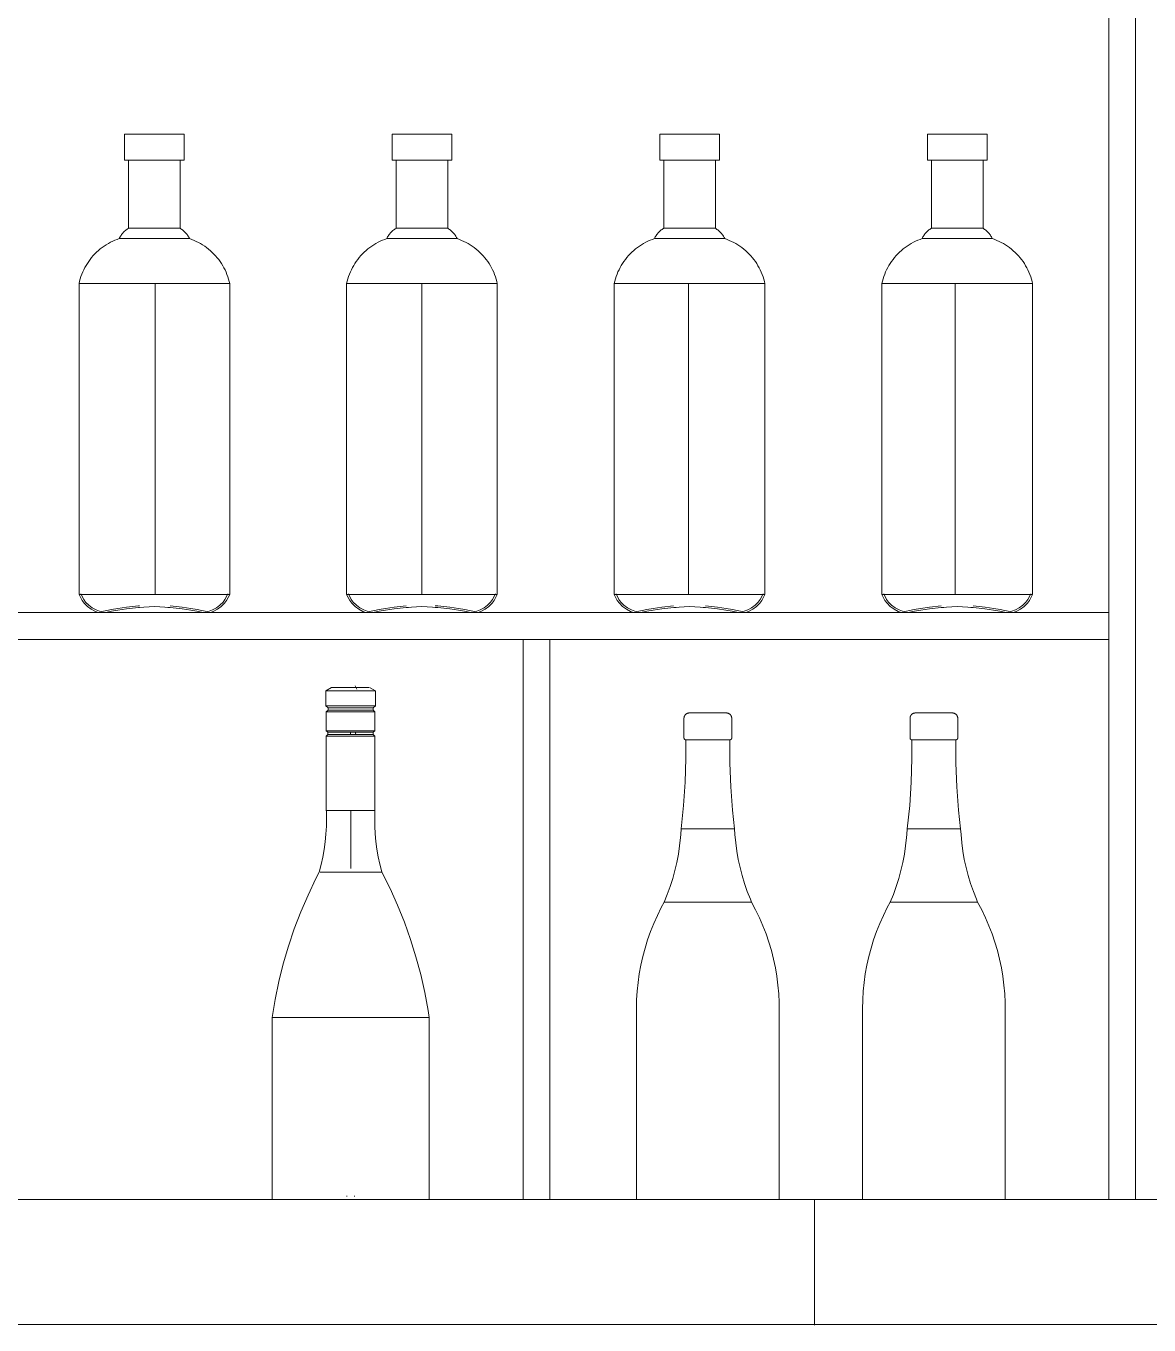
# Model space of a CAD drawing. Header units: inches. Extents: x 22 to 382261, y 22 to 371281.
# Drawn here: x 85169 to 85798, y 143860 to 144588 of the extents above; entities that cross this region are included whole.
import ezdxf

# ---------------------------------------------------------------- set-up
doc = ezdxf.new("R2010")
doc.units = ezdxf.units.IN
doc.header["$MEASUREMENT"] = 0
for name, color, linetype, lineweight in [('A-FLOR-HRAL', 11, 'Continuous', 9), ('A-GENM', 13, 'Continuous', 9), ('I-FURN', 30, 'Continuous', 9), ('Q-CASE', 31, 'Continuous', 9)]:
    doc.layers.add(name, color=color, linetype=linetype, lineweight=lineweight)

# ---------------------------------------------------------------- blocks, each defined once
blk = doc.blocks.new('Railing - Railing-537520-Section B-B')
at = {"layer": 'A-FLOR-HRAL'}
blk.add_line((3136.81, 5280), (-7103.19, 5280), dxfattribs=at)
blk = doc.blocks.new('Top Rail Type - Top Rail_Internal_-537676-Section B-B')
at = {"layer": 'A-FLOR-HRAL'}
blk.add_line((3136.81, 5280), (-7103.19, 5280), dxfattribs=at)
blk = doc.blocks.new('Casework 30 - Casework 30-869156-Section B-B')
at = {"layer": 'Q-CASE'}
blk.add_line((-3138.09, 5350), (-3918.21, 5350), dxfattribs=at)
blk = doc.blocks.new('Bar_Stool_-_Stivi_6177_0001 - Bar_Stool_-_Stivi_6177_0001-V85-Section B-B')
at = {"layer": 'I-FURN'}
for p in [(-3138.19, 5279.73), (-2738.19, 5350)]:
    blk.add_line(p, (-3138.19, 5350), dxfattribs=at)
blk = doc.blocks.new('M8 - M8-876421-Section B-B')
at = {"layer": 'I-FURN'}
for p, q in [((-2973.19, 6735), (-2973.19, 5350)), ((-2958.19, 5350), (-2958.19, 6735)), ((-2973.19, 5679), (-3943.19, 5679)), ((-2973.19, 5664), (-2973.19, 5679)), ((-3943.19, 5664), (-2973.19, 5664)), ((-3301.53, 5664), (-3301.53, 5350)), ((-3286.53, 5664), (-3301.53, 5664)), ((-3286.53, 5350), (-3286.53, 5664))]:
    blk.add_line(p, q, dxfattribs=at)
blk = doc.blocks.new('FP_102-Section B-B')
at = {"layer": 'I-FURN', "flags": 128}
blk.add_lwpolyline([(-3380.63, 5533.55), (-3376.06, 5524.36), (-3371.85, 5515), (-3368.03, 5505.48), (-3364.59, 5495.81), (-3361.54, 5486.01), (-3358.89, 5476.1), (-3356.63, 5466.08), (-3354.78, 5455.99), (-3354.16, 5452.01)], dxfattribs=at)
blk = doc.blocks.new('FP_103-Section B-B')
at = {"layer": 'I-FURN', "flags": 128}
blk.add_lwpolyline([(-3442.23, 5452.01), (-3440.53, 5462.14), (-3438.43, 5472.18), (-3435.93, 5482.13), (-3433.03, 5491.98), (-3429.75, 5501.7), (-3426.07, 5511.28), (-3422.02, 5520.71), (-3417.59, 5529.97), (-3415.76, 5533.55)], dxfattribs=at)
blk = doc.blocks.new('FP_104-Section B-B')
at = {"layer": 'I-FURN', "flags": 128}
blk.add_lwpolyline([(-3384.58, 5568.05), (-3384.7, 5563.71), (-3384.64, 5559.37), (-3384.41, 5555.04), (-3384, 5550.72), (-3383.43, 5546.42), (-3382.68, 5542.15), (-3381.76, 5537.91), (-3380.67, 5533.71), (-3380.63, 5533.55)], dxfattribs=at)
blk = doc.blocks.new('FP_105-Section B-B')
at = {"layer": 'I-FURN'}
for p, q in [((-3398.13, 5567.7), (-3398.14, 5556.88)), ((-3398.14, 5556.88), (-3398.13, 5546.14)), ((-3398.13, 5546.14), (-3398.13, 5535.59))]:
    blk.add_line(p, q, dxfattribs=at)
at = {"layer": 'I-FURN', "flags": 128}
blk.add_lwpolyline([(-3415.76, 5533.55), (-3414.66, 5537.75), (-3413.74, 5541.99), (-3412.98, 5546.26), (-3412.4, 5550.56), (-3411.99, 5554.87), (-3411.75, 5559.21), (-3411.69, 5563.54), (-3411.79, 5567.88), (-3411.8, 5568.05)], dxfattribs=at)
blk = doc.blocks.new('FP_106-Section B-B')
at = {"layer": 'I-FURN'}
for p, q in [((-3395.24, 5610.73), (-3395.43, 5611.51)), ((-3384.58, 5609.81), (-3385.52, 5610.6))]:
    blk.add_line(p, q, dxfattribs=at)
blk = doc.blocks.new('FP_107-Section B-B')
at = {"layer": 'I-FURN'}
for p, q in [((-3410.87, 5610.6), (-3411.8, 5609.81)), ((-3395.23, 5610.71), (-3395.42, 5611.49))]:
    blk.add_line(p, q, dxfattribs=at)
blk = doc.blocks.new('FP_108-Section B-B')
at = {"layer": 'I-FURN'}
blk.add_line((-3385.52, 5610.6), (-3385.52, 5612.04), dxfattribs=at)
blk = doc.blocks.new('FP_109-Section B-B')
at = {"layer": 'I-FURN'}
for p, q in [((-3410.87, 5612.04), (-3410.87, 5610.6)), ((-3398.19, 5610.6), (-3398.19, 5612.04))]:
    blk.add_line(p, q, dxfattribs=at)
blk = doc.blocks.new('FP_110-Section B-B')
at = {"layer": 'I-FURN'}
blk.add_line((-3385.52, 5612.04), (-3384.53, 5612.79), dxfattribs=at)
blk = doc.blocks.new('FP_111-Section B-B')
at = {"layer": 'I-FURN'}
blk.add_line((-3411.86, 5612.79), (-3410.87, 5612.04), dxfattribs=at)
blk = doc.blocks.new('FP_112-Section B-B')
at = {"layer": 'I-FURN'}
blk.add_line((-3412.08, 5626.69), (-3410.77, 5625.67), dxfattribs=at)
blk = doc.blocks.new('FP_113-Section B-B')
at = {"layer": 'I-FURN'}
for p, q in [((-3394.77, 5636.1), (-3395.54, 5637.99)), ((-3384.3, 5635.09), (-3387.57, 5636.98))]:
    blk.add_line(p, q, dxfattribs=at)
blk = doc.blocks.new('FP_114-Section B-B')
at = {"layer": 'I-FURN'}
for p, q in [((-3408.81, 5636.98), (-3412.08, 5635.09)), ((-3394.76, 5636.09), (-3395.54, 5637.98))]:
    blk.add_line(p, q, dxfattribs=at)
blk = doc.blocks.new('FP_115-Section B-B')
at = {"layer": 'I-FURN', "flags": 128}
blk.add_lwpolyline([(-3396.1, 5351.91), (-3395.93, 5351.91), (-3395.88, 5351.91), (-3395.9, 5351.91), (-3395.99, 5351.91), (-3396.25, 5351.91)], dxfattribs=at)
blk = doc.blocks.new('FP_116-Section B-B')
at = {"layer": 'I-FURN', "flags": 128}
blk.add_lwpolyline([(-3400.29, 5351.91), (-3400.45, 5351.91), (-3400.5, 5351.91), (-3400.48, 5351.91), (-3400.4, 5351.91), (-3400.14, 5351.91)], dxfattribs=at)
blk = doc.blocks.new('BOTELLA_02 - BOTELLA_02-V101-Section B-B')
at = {"layer": 'I-FURN'}
for p, q in [((-3412.08, 5635.09), (-3412.08, 5626.69)), ((-3412.08, 5635.09), (-3395.07, 5635.09)), ((-3408.81, 5636.98), (-3395.8, 5636.98)), ((-3395.8, 5636.98), (-3388.04, 5636.98)), ((-3395.07, 5635.09), (-3384.3, 5635.09)), ((-3384.3, 5626.69), (-3384.3, 5635.09)), ((-3412.08, 5626.69), (-3395.07, 5626.69)), ((-3410.77, 5624.24), (-3411.86, 5623.32)), ((-3411.86, 5623.32), (-3411.86, 5612.79)), ((-3411.86, 5623.32), (-3395.12, 5623.32)), ((-3410.77, 5625.67), (-3410.77, 5624.24)), ((-3410.77, 5625.67), (-3395.36, 5625.67)), ((-3410.77, 5624.24), (-3395.36, 5624.24)), ((-3395.36, 5625.67), (-3385.61, 5625.67)), ((-3395.36, 5624.24), (-3385.61, 5624.24)), ((-3395.12, 5623.32), (-3384.53, 5623.32)), ((-3395.07, 5626.69), (-3384.3, 5626.69)), ((-3385.61, 5625.67), (-3384.3, 5626.69)), ((-3385.61, 5624.24), (-3385.61, 5625.67)), ((-3384.53, 5623.32), (-3385.61, 5624.24)), ((-3384.53, 5612.79), (-3384.53, 5623.32)), ((-3411.86, 5612.79), (-3395.12, 5612.79)), ((-3411.8, 5609.81), (-3411.8, 5568.05)), ((-3411.8, 5609.81), (-3395.13, 5609.81)), ((-3410.87, 5612.04), (-3395.34, 5612.04)), ((-3410.87, 5610.6), (-3395.34, 5610.6)), ((-3395.34, 5612.04), (-3385.52, 5612.04)), ((-3395.34, 5610.6), (-3385.52, 5610.6)), ((-3395.13, 5609.81), (-3384.58, 5609.81)), ((-3395.12, 5612.79), (-3384.53, 5612.79)), ((-3384.58, 5568.05), (-3384.58, 5609.81)), ((-3411.8, 5568.05), (-3395.13, 5568.05)), ((-3395.13, 5568.05), (-3384.58, 5568.05)), ((-3415.31, 5533.55), (-3394.24, 5533.55)), ((-3394.24, 5533.55), (-3380.63, 5533.55)), ((-3442.23, 5452.01), (-3442.23, 5350)), ((-3442.23, 5452.01), (-3388.29, 5452.01)), ((-3388.29, 5452.01), (-3354.16, 5452.01)), ((-3354.16, 5350), (-3354.16, 5452.01))]:
    blk.add_line(p, q, dxfattribs=at)
for name in ['FP_114-Section B-B', 'FP_113-Section B-B', 'FP_112-Section B-B', 'FP_111-Section B-B', 'FP_107-Section B-B', 'FP_109-Section B-B', 'FP_106-Section B-B', 'FP_110-Section B-B', 'FP_108-Section B-B', 'FP_105-Section B-B', 'FP_104-Section B-B', 'FP_103-Section B-B', 'FP_102-Section B-B', 'FP_116-Section B-B', 'FP_115-Section B-B']:
    blk.add_blockref(name, (0, 0), dxfattribs=at)
blk = doc.blocks.new('FP_172-Section B-B')
at = {"layer": 'I-FURN'}
for p, q in [((-3550.41, 5863.43), (-3550.41, 5689.13)), ((-3507.81, 5689.13), (-3507.81, 5863.43)), ((-3465.97, 5689.13), (-3465.97, 5863.43))]:
    blk.add_line(p, q, dxfattribs=at)
blk = doc.blocks.new('BOTELLA_02_ABSOLUTE BODKA - BOTELLA_02_ABSOLUTE BODKA-872275-Section B-B')
at = {"layer": 'I-FURN'}
for p, q in [((-3524.91, 5947.19), (-3524.91, 5932.57)), ((-3491.47, 5947.19), (-3524.91, 5947.19)), ((-3491.47, 5932.57), (-3491.47, 5947.19)), ((-3491.47, 5932.57), (-3524.91, 5932.57)), ((-3522.66, 5932.57), (-3522.66, 5894.34)), ((-3493.72, 5894.34), (-3493.72, 5932.57)), ((-3493.72, 5894.34), (-3522.66, 5894.34)), ((-3488.49, 5888.57), (-3527.89, 5888.57)), ((-3465.97, 5863.43), (-3550.41, 5863.43)), ((-3550.41, 5689.13), (-3465.97, 5689.13))]:
    blk.add_line(p, q, dxfattribs=at)
at = {"layer": 'I-FURN', "flags": 128}
for points in [[(-3527.89, 5888.57), (-3527.67, 5889.04), (-3527.42, 5889.5), (-3527.15, 5889.95), (-3526.87, 5890.38), (-3526.57, 5890.81), (-3526.25, 5891.23), (-3525.92, 5891.63), (-3525.57, 5892.01), (-3525.21, 5892.39), (-3524.83, 5892.75), (-3524.43, 5893.09), (-3524.03, 5893.42), (-3523.61, 5893.73), (-3523.18, 5894.02), (-3522.73, 5894.3), (-3522.66, 5894.34)], [(-3493.72, 5894.34), (-3493.28, 5894.06), (-3492.84, 5893.77), (-3492.42, 5893.46), (-3492.01, 5893.14), (-3491.62, 5892.8), (-3491.24, 5892.44), (-3490.87, 5892.07), (-3490.52, 5891.69), (-3490.18, 5891.29), (-3489.86, 5890.88), (-3489.56, 5890.45), (-3489.27, 5890.02), (-3489, 5889.57), (-3488.75, 5889.11), (-3488.52, 5888.64), (-3488.49, 5888.57)], [(-3550.41, 5863.43), (-3550.1, 5864.76), (-3549.73, 5866.07), (-3549.31, 5867.37), (-3548.84, 5868.65), (-3548.32, 5869.91), (-3547.74, 5871.15), (-3547.12, 5872.36), (-3546.45, 5873.55), (-3545.74, 5874.71), (-3544.98, 5875.84), (-3544.17, 5876.94), (-3543.32, 5878.01), (-3542.43, 5879.04), (-3541.5, 5880.03), (-3540.52, 5880.99), (-3539.51, 5881.91), (-3538.47, 5882.79), (-3537.39, 5883.62), (-3536.28, 5884.41), (-3535.14, 5885.16), (-3533.97, 5885.85), (-3532.77, 5886.51), (-3531.54, 5887.11), (-3530.3, 5887.66), (-3529.03, 5888.17), (-3527.89, 5888.57)], [(-3488.49, 5888.57), (-3487.2, 5888.11), (-3485.94, 5887.6), (-3484.7, 5887.04), (-3483.47, 5886.43), (-3482.28, 5885.78), (-3481.11, 5885.07), (-3479.97, 5884.32), (-3478.87, 5883.53), (-3477.79, 5882.69), (-3476.75, 5881.8), (-3475.74, 5880.88), (-3474.78, 5879.92), (-3473.85, 5878.92), (-3472.96, 5877.88), (-3472.12, 5876.81), (-3471.32, 5875.71), (-3470.56, 5874.58), (-3469.85, 5873.41), (-3469.19, 5872.22), (-3468.57, 5871), (-3468, 5869.76), (-3467.49, 5868.5), (-3467.02, 5867.22), (-3466.61, 5865.92), (-3466.25, 5864.6), (-3465.97, 5863.43)], [(-3539.64, 5679), (-3541.26, 5679.61), (-3543.58, 5680.85), (-3545.71, 5682.45), (-3547.51, 5684.24), (-3548.71, 5685.82), (-3550.41, 5689.13)], [(-3550.41, 5689.13), (-3548.71, 5685.82), (-3547.51, 5684.24), (-3545.71, 5682.45), (-3543.58, 5680.85), (-3541.26, 5679.61), (-3539.64, 5679)], [(-3549.41, 5689.51), (-3547.8, 5686.36), (-3546.69, 5684.89), (-3544.97, 5683.19), (-3542.96, 5681.69), (-3540.77, 5680.51), (-3538.87, 5679.8), (-3537.78, 5679.6), (-3536.69, 5679.73), (-3534.85, 5680.11), (-3532.24, 5680.67), (-3528.69, 5681.33), (-3523.81, 5682.03), (-3517.13, 5682.73), (-3516.57, 5682.77)], [(-3516.57, 5682.77), (-3517.13, 5682.73), (-3523.81, 5682.03), (-3528.69, 5681.33), (-3532.24, 5680.67), (-3534.85, 5680.11), (-3536.69, 5679.73), (-3537.78, 5679.6), (-3538.87, 5679.8), (-3540.77, 5680.51), (-3542.96, 5681.69), (-3544.97, 5683.19), (-3546.69, 5684.89), (-3547.8, 5686.36), (-3549.41, 5689.51)], [(-3499.25, 5682.73), (-3492.57, 5682.03), (-3487.69, 5681.33), (-3484.15, 5680.67), (-3481.54, 5680.11), (-3479.7, 5679.73), (-3478.6, 5679.6), (-3477.51, 5679.8), (-3475.61, 5680.51), (-3473.42, 5681.69), (-3471.41, 5683.19), (-3469.7, 5684.89), (-3468.59, 5686.36), (-3466.97, 5689.51)], [(-3466.97, 5689.51), (-3468.59, 5686.36), (-3469.7, 5684.89), (-3471.41, 5683.19), (-3473.42, 5681.69), (-3475.61, 5680.51), (-3477.51, 5679.8), (-3478.6, 5679.6), (-3479.7, 5679.73), (-3481.54, 5680.11), (-3484.15, 5680.67), (-3487.69, 5681.33), (-3492.57, 5682.03), (-3499.25, 5682.73)], [(-3465.97, 5689.13), (-3467.67, 5685.82), (-3468.87, 5684.24), (-3470.68, 5682.45), (-3472.81, 5680.85), (-3475.13, 5679.61), (-3476.74, 5679)], [(-3476.74, 5679), (-3475.13, 5679.61), (-3472.81, 5680.85), (-3470.68, 5682.45), (-3468.87, 5684.24), (-3467.67, 5685.82), (-3465.97, 5689.13)], [(-3534.71, 5679.14), (-3532.11, 5679.7), (-3528.6, 5680.35), (-3523.75, 5681.05), (-3517.11, 5681.75), (-3508.19, 5682.39)], [(-3516.57, 5681.79), (-3517.11, 5681.75), (-3523.75, 5681.05), (-3528.6, 5680.35), (-3532.11, 5679.7), (-3534.71, 5679.14)], [(-3508.19, 5682.39), (-3499.28, 5681.75), (-3492.63, 5681.05), (-3487.79, 5680.35), (-3484.28, 5679.7), (-3481.68, 5679.14)], [(-3481.68, 5679.14), (-3484.28, 5679.7), (-3487.79, 5680.35), (-3492.63, 5681.05), (-3499.28, 5681.75), (-3500.62, 5681.84)]]:
    blk.add_lwpolyline(points, dxfattribs=at)
at = {"layer": 'I-FURN'}
blk.add_blockref('FP_172-Section B-B', (0, 0), dxfattribs=at)
blk = doc.blocks.new('FP_174-Section B-B')
at = {"layer": 'I-FURN'}
for p, q in [((-3100.41, 5863.43), (-3100.41, 5689.13)), ((-3059.3, 5689.13), (-3059.3, 5863.43)), ((-3015.97, 5689.13), (-3015.97, 5863.43))]:
    blk.add_line(p, q, dxfattribs=at)
blk = doc.blocks.new('BOTELLA_02_ABSOLUTE BODKA - BOTELLA_02_ABSOLUTE BODKA-V173-Section B-B')
at = {"layer": 'I-FURN'}
for p, q in [((-3074.91, 5947.19), (-3074.91, 5932.57)), ((-3041.47, 5947.19), (-3074.91, 5947.19)), ((-3041.47, 5932.57), (-3041.47, 5947.19)), ((-3041.47, 5932.57), (-3074.91, 5932.57)), ((-3072.66, 5932.57), (-3072.66, 5894.34)), ((-3043.72, 5894.34), (-3043.72, 5932.57)), ((-3043.72, 5894.34), (-3072.66, 5894.34)), ((-3038.49, 5888.57), (-3077.89, 5888.57)), ((-3015.97, 5863.43), (-3100.41, 5863.43)), ((-3100.41, 5689.13), (-3015.97, 5689.13))]:
    blk.add_line(p, q, dxfattribs=at)
at = {"layer": 'I-FURN', "flags": 128}
for points in [[(-3077.89, 5888.57), (-3077.67, 5889.04), (-3077.42, 5889.5), (-3077.15, 5889.95), (-3076.87, 5890.38), (-3076.57, 5890.81), (-3076.25, 5891.23), (-3075.92, 5891.63), (-3075.57, 5892.01), (-3075.21, 5892.39), (-3074.83, 5892.75), (-3074.43, 5893.09), (-3074.03, 5893.42), (-3073.61, 5893.73), (-3073.18, 5894.02), (-3072.73, 5894.3), (-3072.66, 5894.34)], [(-3043.72, 5894.34), (-3043.28, 5894.06), (-3042.84, 5893.77), (-3042.42, 5893.46), (-3042.01, 5893.14), (-3041.62, 5892.8), (-3041.24, 5892.44), (-3040.87, 5892.07), (-3040.52, 5891.69), (-3040.18, 5891.29), (-3039.86, 5890.88), (-3039.56, 5890.45), (-3039.27, 5890.02), (-3039, 5889.57), (-3038.75, 5889.11), (-3038.52, 5888.64), (-3038.49, 5888.57)], [(-3100.41, 5863.43), (-3100.1, 5864.76), (-3099.73, 5866.07), (-3099.31, 5867.37), (-3098.84, 5868.65), (-3098.32, 5869.91), (-3097.74, 5871.15), (-3097.12, 5872.36), (-3096.45, 5873.55), (-3095.74, 5874.71), (-3094.98, 5875.84), (-3094.17, 5876.94), (-3093.32, 5878.01), (-3092.43, 5879.04), (-3091.5, 5880.03), (-3090.52, 5880.99), (-3089.51, 5881.91), (-3088.47, 5882.79), (-3087.39, 5883.62), (-3086.28, 5884.41), (-3085.14, 5885.16), (-3083.97, 5885.85), (-3082.77, 5886.51), (-3081.54, 5887.11), (-3080.3, 5887.66), (-3079.03, 5888.17), (-3077.89, 5888.57)], [(-3038.49, 5888.57), (-3037.2, 5888.11), (-3035.94, 5887.6), (-3034.7, 5887.04), (-3033.47, 5886.43), (-3032.28, 5885.78), (-3031.11, 5885.07), (-3029.97, 5884.32), (-3028.87, 5883.53), (-3027.79, 5882.69), (-3026.75, 5881.8), (-3025.74, 5880.88), (-3024.78, 5879.92), (-3023.85, 5878.92), (-3022.96, 5877.88), (-3022.12, 5876.81), (-3021.32, 5875.71), (-3020.56, 5874.58), (-3019.85, 5873.41), (-3019.19, 5872.22), (-3018.57, 5871), (-3018, 5869.76), (-3017.49, 5868.5), (-3017.02, 5867.22), (-3016.61, 5865.92), (-3016.25, 5864.6), (-3015.97, 5863.43)], [(-3089.64, 5679), (-3091.26, 5679.61), (-3093.58, 5680.85), (-3095.71, 5682.45), (-3097.51, 5684.24), (-3098.71, 5685.82), (-3100.41, 5689.13)], [(-3100.41, 5689.13), (-3098.71, 5685.82), (-3097.51, 5684.24), (-3095.71, 5682.45), (-3093.58, 5680.85), (-3091.26, 5679.61), (-3089.64, 5679)], [(-3099.41, 5689.51), (-3097.8, 5686.36), (-3096.69, 5684.89), (-3094.97, 5683.19), (-3092.96, 5681.69), (-3090.77, 5680.51), (-3088.87, 5679.8), (-3087.78, 5679.6), (-3086.69, 5679.73), (-3084.85, 5680.11), (-3082.24, 5680.67), (-3078.69, 5681.33), (-3073.81, 5682.03), (-3067.13, 5682.73)], [(-3067.13, 5682.73), (-3073.81, 5682.03), (-3078.69, 5681.33), (-3082.24, 5680.67), (-3084.85, 5680.11), (-3086.69, 5679.73), (-3087.78, 5679.6), (-3088.87, 5679.8), (-3090.77, 5680.51), (-3092.96, 5681.69), (-3094.97, 5683.19), (-3096.69, 5684.89), (-3097.8, 5686.36), (-3099.41, 5689.51)], [(-3049.25, 5682.73), (-3042.57, 5682.03), (-3037.69, 5681.33), (-3034.15, 5680.67), (-3031.54, 5680.11), (-3029.7, 5679.73), (-3028.6, 5679.6), (-3027.51, 5679.8), (-3025.61, 5680.51), (-3023.42, 5681.69), (-3021.41, 5683.19), (-3019.7, 5684.89), (-3018.59, 5686.36), (-3016.97, 5689.51)], [(-3016.97, 5689.51), (-3018.59, 5686.36), (-3019.7, 5684.89), (-3021.41, 5683.19), (-3023.42, 5681.69), (-3025.61, 5680.51), (-3027.51, 5679.8), (-3028.6, 5679.6), (-3029.7, 5679.73), (-3031.54, 5680.11), (-3034.15, 5680.67), (-3037.69, 5681.33), (-3042.57, 5682.03), (-3049.25, 5682.73)], [(-3015.97, 5689.13), (-3017.67, 5685.82), (-3018.87, 5684.24), (-3020.68, 5682.45), (-3022.81, 5680.85), (-3025.13, 5679.61), (-3026.74, 5679)], [(-3026.74, 5679), (-3025.13, 5679.61), (-3022.81, 5680.85), (-3020.68, 5682.45), (-3018.87, 5684.24), (-3017.67, 5685.82), (-3015.97, 5689.13)], [(-3084.71, 5679.14), (-3082.11, 5679.7), (-3078.6, 5680.35), (-3073.75, 5681.05), (-3067.11, 5681.75), (-3058.19, 5682.39)], [(-3065.77, 5681.84), (-3067.11, 5681.75), (-3073.75, 5681.05), (-3078.6, 5680.35), (-3082.11, 5679.7), (-3084.71, 5679.14)], [(-3058.19, 5682.39), (-3049.28, 5681.75), (-3042.63, 5681.05), (-3037.79, 5680.35), (-3034.28, 5679.7), (-3031.68, 5679.14)], [(-3031.68, 5679.14), (-3034.28, 5679.7), (-3037.79, 5680.35), (-3042.63, 5681.05), (-3049.28, 5681.75), (-3050.62, 5681.84)]]:
    blk.add_lwpolyline(points, dxfattribs=at)
at = {"layer": 'I-FURN'}
blk.add_blockref('FP_174-Section B-B', (0, 0), dxfattribs=at)
blk = doc.blocks.new('FP_176-Section B-B')
at = {"layer": 'I-FURN'}
for p, q in [((-3400.41, 5863.43), (-3400.41, 5689.13)), ((-3358.31, 5689.13), (-3358.31, 5863.43)), ((-3315.97, 5689.13), (-3315.97, 5863.43))]:
    blk.add_line(p, q, dxfattribs=at)
blk = doc.blocks.new('BOTELLA_02_ABSOLUTE BODKA - BOTELLA_02_ABSOLUTE BODKA-V175-Section B-B')
at = {"layer": 'I-FURN'}
for p, q in [((-3374.91, 5947.19), (-3374.91, 5932.57)), ((-3341.47, 5947.19), (-3374.91, 5947.19)), ((-3341.47, 5932.57), (-3341.47, 5947.19)), ((-3341.47, 5932.57), (-3374.91, 5932.57)), ((-3372.66, 5932.57), (-3372.66, 5894.34)), ((-3343.72, 5894.34), (-3343.72, 5932.57)), ((-3343.72, 5894.34), (-3372.66, 5894.34)), ((-3338.49, 5888.57), (-3377.89, 5888.57)), ((-3315.97, 5863.43), (-3400.41, 5863.43)), ((-3400.41, 5689.13), (-3315.97, 5689.13))]:
    blk.add_line(p, q, dxfattribs=at)
at = {"layer": 'I-FURN', "flags": 128}
for points in [[(-3377.89, 5888.57), (-3377.67, 5889.04), (-3377.42, 5889.5), (-3377.15, 5889.95), (-3376.87, 5890.38), (-3376.57, 5890.81), (-3376.25, 5891.23), (-3375.92, 5891.63), (-3375.57, 5892.01), (-3375.21, 5892.39), (-3374.83, 5892.75), (-3374.43, 5893.09), (-3374.03, 5893.42), (-3373.61, 5893.73), (-3373.18, 5894.02), (-3372.73, 5894.3), (-3372.66, 5894.34)], [(-3343.72, 5894.34), (-3343.28, 5894.06), (-3342.84, 5893.77), (-3342.42, 5893.46), (-3342.01, 5893.14), (-3341.62, 5892.8), (-3341.24, 5892.44), (-3340.87, 5892.07), (-3340.52, 5891.69), (-3340.18, 5891.29), (-3339.86, 5890.88), (-3339.56, 5890.45), (-3339.27, 5890.02), (-3339, 5889.57), (-3338.75, 5889.11), (-3338.52, 5888.64), (-3338.49, 5888.57)], [(-3400.41, 5863.43), (-3400.1, 5864.76), (-3399.73, 5866.07), (-3399.31, 5867.37), (-3398.84, 5868.65), (-3398.32, 5869.91), (-3397.74, 5871.15), (-3397.12, 5872.36), (-3396.45, 5873.55), (-3395.74, 5874.71), (-3394.98, 5875.84), (-3394.17, 5876.94), (-3393.32, 5878.01), (-3392.43, 5879.04), (-3391.5, 5880.03), (-3390.52, 5880.99), (-3389.51, 5881.91), (-3388.47, 5882.79), (-3387.39, 5883.62), (-3386.28, 5884.41), (-3385.14, 5885.16), (-3383.97, 5885.85), (-3382.77, 5886.51), (-3381.54, 5887.11), (-3380.3, 5887.66), (-3379.03, 5888.17), (-3377.89, 5888.57)], [(-3338.49, 5888.57), (-3337.2, 5888.11), (-3335.94, 5887.6), (-3334.7, 5887.04), (-3333.47, 5886.43), (-3332.28, 5885.78), (-3331.11, 5885.07), (-3329.97, 5884.32), (-3328.87, 5883.53), (-3327.79, 5882.69), (-3326.75, 5881.8), (-3325.74, 5880.88), (-3324.78, 5879.92), (-3323.85, 5878.92), (-3322.96, 5877.88), (-3322.12, 5876.81), (-3321.32, 5875.71), (-3320.56, 5874.58), (-3319.85, 5873.41), (-3319.19, 5872.22), (-3318.57, 5871), (-3318, 5869.76), (-3317.49, 5868.5), (-3317.02, 5867.22), (-3316.61, 5865.92), (-3316.25, 5864.6), (-3315.97, 5863.43)], [(-3389.64, 5679), (-3391.26, 5679.61), (-3393.58, 5680.85), (-3395.71, 5682.45), (-3397.51, 5684.24), (-3398.71, 5685.82), (-3400.41, 5689.13)], [(-3400.41, 5689.13), (-3398.71, 5685.82), (-3397.51, 5684.24), (-3395.71, 5682.45), (-3393.58, 5680.85), (-3391.26, 5679.61), (-3389.64, 5679)], [(-3399.41, 5689.51), (-3397.8, 5686.36), (-3396.69, 5684.89), (-3394.97, 5683.19), (-3392.96, 5681.69), (-3390.77, 5680.51), (-3388.87, 5679.8), (-3387.78, 5679.6), (-3386.69, 5679.73), (-3384.85, 5680.11), (-3382.24, 5680.67), (-3378.69, 5681.33), (-3373.81, 5682.03), (-3367.13, 5682.73)], [(-3367.13, 5682.73), (-3373.81, 5682.03), (-3378.69, 5681.33), (-3382.24, 5680.67), (-3384.85, 5680.11), (-3386.69, 5679.73), (-3387.78, 5679.6), (-3388.87, 5679.8), (-3390.77, 5680.51), (-3392.96, 5681.69), (-3394.97, 5683.19), (-3396.69, 5684.89), (-3397.8, 5686.36), (-3399.41, 5689.51)], [(-3350.83, 5682.85), (-3349.25, 5682.73), (-3342.57, 5682.03), (-3337.69, 5681.33), (-3334.15, 5680.67), (-3331.54, 5680.11), (-3329.7, 5679.73), (-3328.6, 5679.6), (-3327.51, 5679.8), (-3325.61, 5680.51), (-3323.42, 5681.69), (-3321.41, 5683.19), (-3319.7, 5684.89), (-3318.59, 5686.36), (-3316.97, 5689.51)], [(-3316.97, 5689.51), (-3318.59, 5686.36), (-3319.7, 5684.89), (-3321.41, 5683.19), (-3323.42, 5681.69), (-3325.61, 5680.51), (-3327.51, 5679.8), (-3328.6, 5679.6), (-3329.7, 5679.73), (-3331.54, 5680.11), (-3334.15, 5680.67), (-3337.69, 5681.33), (-3342.57, 5682.03), (-3349.25, 5682.73), (-3350.83, 5682.85)], [(-3315.97, 5689.13), (-3317.67, 5685.82), (-3318.87, 5684.24), (-3320.68, 5682.45), (-3322.81, 5680.85), (-3325.13, 5679.61), (-3326.74, 5679)], [(-3326.74, 5679), (-3325.13, 5679.61), (-3322.81, 5680.85), (-3320.68, 5682.45), (-3318.87, 5684.24), (-3317.67, 5685.82), (-3315.97, 5689.13)], [(-3384.71, 5679.14), (-3382.11, 5679.7), (-3378.6, 5680.35), (-3373.75, 5681.05), (-3367.11, 5681.75), (-3358.19, 5682.39)], [(-3365.77, 5681.84), (-3367.11, 5681.75), (-3373.75, 5681.05), (-3378.6, 5680.35), (-3382.11, 5679.7), (-3384.71, 5679.14)], [(-3358.19, 5682.39), (-3349.28, 5681.75), (-3342.63, 5681.05), (-3337.79, 5680.35), (-3334.28, 5679.7), (-3331.68, 5679.14)], [(-3331.68, 5679.14), (-3334.28, 5679.7), (-3337.79, 5680.35), (-3342.63, 5681.05), (-3349.28, 5681.75), (-3350.83, 5681.86)]]:
    blk.add_lwpolyline(points, dxfattribs=at)
at = {"layer": 'I-FURN'}
blk.add_blockref('FP_176-Section B-B', (0, 0), dxfattribs=at)
blk = doc.blocks.new('FP_178-Section B-B')
at = {"layer": 'I-FURN'}
for p, q in [((-3250.41, 5863.43), (-3250.41, 5689.13)), ((-3208.8, 5689.13), (-3208.8, 5863.43)), ((-3165.97, 5689.13), (-3165.97, 5863.43))]:
    blk.add_line(p, q, dxfattribs=at)
blk = doc.blocks.new('BOTELLA_02_ABSOLUTE BODKA - BOTELLA_02_ABSOLUTE BODKA-V177-Section B-B')
at = {"layer": 'I-FURN'}
for p, q in [((-3224.91, 5947.19), (-3224.91, 5932.57)), ((-3191.47, 5947.19), (-3224.91, 5947.19)), ((-3191.47, 5932.57), (-3191.47, 5947.19)), ((-3191.47, 5932.57), (-3224.91, 5932.57)), ((-3222.66, 5932.57), (-3222.66, 5894.34)), ((-3193.72, 5894.34), (-3193.72, 5932.57)), ((-3193.72, 5894.34), (-3222.66, 5894.34)), ((-3188.49, 5888.57), (-3227.89, 5888.57)), ((-3165.97, 5863.43), (-3250.41, 5863.43)), ((-3250.41, 5689.13), (-3165.97, 5689.13))]:
    blk.add_line(p, q, dxfattribs=at)
at = {"layer": 'I-FURN', "flags": 128}
for points in [[(-3227.89, 5888.57), (-3227.67, 5889.04), (-3227.42, 5889.5), (-3227.15, 5889.95), (-3226.87, 5890.38), (-3226.57, 5890.81), (-3226.25, 5891.23), (-3225.92, 5891.63), (-3225.57, 5892.01), (-3225.21, 5892.39), (-3224.83, 5892.75), (-3224.43, 5893.09), (-3224.03, 5893.42), (-3223.61, 5893.73), (-3223.18, 5894.02), (-3222.73, 5894.3), (-3222.66, 5894.34)], [(-3193.72, 5894.34), (-3193.28, 5894.06), (-3192.84, 5893.77), (-3192.42, 5893.46), (-3192.01, 5893.14), (-3191.62, 5892.8), (-3191.24, 5892.44), (-3190.87, 5892.07), (-3190.52, 5891.69), (-3190.18, 5891.29), (-3189.86, 5890.88), (-3189.56, 5890.45), (-3189.27, 5890.02), (-3189, 5889.57), (-3188.75, 5889.11), (-3188.52, 5888.64), (-3188.49, 5888.57)], [(-3250.41, 5863.43), (-3250.1, 5864.76), (-3249.73, 5866.07), (-3249.31, 5867.37), (-3248.84, 5868.65), (-3248.32, 5869.91), (-3247.74, 5871.15), (-3247.12, 5872.36), (-3246.45, 5873.55), (-3245.74, 5874.71), (-3244.98, 5875.84), (-3244.17, 5876.94), (-3243.32, 5878.01), (-3242.43, 5879.04), (-3241.5, 5880.03), (-3240.52, 5880.99), (-3239.51, 5881.91), (-3238.47, 5882.79), (-3237.39, 5883.62), (-3236.28, 5884.41), (-3235.14, 5885.16), (-3233.97, 5885.85), (-3232.77, 5886.51), (-3231.54, 5887.11), (-3230.3, 5887.66), (-3229.03, 5888.17), (-3227.89, 5888.57)], [(-3188.49, 5888.57), (-3187.2, 5888.11), (-3185.94, 5887.6), (-3184.7, 5887.04), (-3183.47, 5886.43), (-3182.28, 5885.78), (-3181.11, 5885.07), (-3179.97, 5884.32), (-3178.87, 5883.53), (-3177.79, 5882.69), (-3176.75, 5881.8), (-3175.74, 5880.88), (-3174.78, 5879.92), (-3173.85, 5878.92), (-3172.96, 5877.88), (-3172.12, 5876.81), (-3171.32, 5875.71), (-3170.56, 5874.58), (-3169.85, 5873.41), (-3169.19, 5872.22), (-3168.57, 5871), (-3168, 5869.76), (-3167.49, 5868.5), (-3167.02, 5867.22), (-3166.61, 5865.92), (-3166.25, 5864.6), (-3165.97, 5863.43)], [(-3239.64, 5679), (-3241.26, 5679.61), (-3243.58, 5680.85), (-3245.71, 5682.45), (-3247.51, 5684.24), (-3248.71, 5685.82), (-3250.41, 5689.13)], [(-3250.41, 5689.13), (-3248.71, 5685.82), (-3247.51, 5684.24), (-3245.71, 5682.45), (-3243.58, 5680.85), (-3241.26, 5679.61), (-3239.64, 5679)], [(-3249.41, 5689.51), (-3247.8, 5686.36), (-3246.69, 5684.89), (-3244.97, 5683.19), (-3242.96, 5681.69), (-3240.77, 5680.51), (-3238.87, 5679.8), (-3237.78, 5679.6), (-3236.69, 5679.73), (-3234.85, 5680.11), (-3232.24, 5680.67), (-3228.69, 5681.33), (-3223.81, 5682.03), (-3217.13, 5682.73)], [(-3217.13, 5682.73), (-3223.81, 5682.03), (-3228.69, 5681.33), (-3232.24, 5680.67), (-3234.85, 5680.11), (-3236.69, 5679.73), (-3237.78, 5679.6), (-3238.87, 5679.8), (-3240.77, 5680.51), (-3242.96, 5681.69), (-3244.97, 5683.19), (-3246.69, 5684.89), (-3247.8, 5686.36), (-3249.41, 5689.51)], [(-3199.25, 5682.73), (-3192.57, 5682.03), (-3187.69, 5681.33), (-3184.15, 5680.67), (-3181.54, 5680.11), (-3179.7, 5679.73), (-3178.6, 5679.6), (-3177.51, 5679.8), (-3175.61, 5680.51), (-3173.42, 5681.69), (-3171.41, 5683.19), (-3169.7, 5684.89), (-3168.59, 5686.36), (-3166.97, 5689.51)], [(-3166.97, 5689.51), (-3168.59, 5686.36), (-3169.7, 5684.89), (-3171.41, 5683.19), (-3173.42, 5681.69), (-3175.61, 5680.51), (-3177.51, 5679.8), (-3178.6, 5679.6), (-3179.7, 5679.73), (-3181.54, 5680.11), (-3184.15, 5680.67), (-3187.69, 5681.33), (-3192.57, 5682.03), (-3199.25, 5682.73)], [(-3165.97, 5689.13), (-3167.67, 5685.82), (-3168.87, 5684.24), (-3170.68, 5682.45), (-3172.81, 5680.85), (-3175.13, 5679.61), (-3176.74, 5679)], [(-3176.74, 5679), (-3175.13, 5679.61), (-3172.81, 5680.85), (-3170.68, 5682.45), (-3168.87, 5684.24), (-3167.67, 5685.82), (-3165.97, 5689.13)], [(-3234.71, 5679.14), (-3232.11, 5679.7), (-3228.6, 5680.35), (-3223.75, 5681.05), (-3217.11, 5681.75), (-3208.19, 5682.39)], [(-3215.77, 5681.84), (-3217.11, 5681.75), (-3223.75, 5681.05), (-3228.6, 5680.35), (-3232.11, 5679.7), (-3234.71, 5679.14)], [(-3208.19, 5682.39), (-3199.28, 5681.75), (-3192.63, 5681.05), (-3187.79, 5680.35), (-3184.28, 5679.7), (-3181.68, 5679.14)], [(-3181.68, 5679.14), (-3184.28, 5679.7), (-3187.79, 5680.35), (-3192.63, 5681.05), (-3199.28, 5681.75), (-3200.62, 5681.84)]]:
    blk.add_lwpolyline(points, dxfattribs=at)
at = {"layer": 'I-FURN'}
blk.add_blockref('FP_178-Section B-B', (0, 0), dxfattribs=at)
blk = doc.blocks.new('BOTELLA_04_CASILLERO DEL DIABLO - BOTELLA_04_CASILLERO DEL DIABLO-V185-Section B-B')
at = {"layer": 'A-GENM'}
for p, q in [((-3211.34, 5619.73), (-3211.34, 5608.73)), ((-3184.57, 5608.73), (-3184.57, 5619.73)), ((-3210.34, 5607.73), (-3185.57, 5607.73)), ((-3213.15, 5554.59), (-3212.96, 5557.8)), ((-3182.96, 5557.8), (-3212.96, 5557.8)), ((-3212.96, 5557.8), (-3182.96, 5557.8)), ((-3182.96, 5557.8), (-3182.76, 5554.59)), ((-3222.44, 5516.73), (-3173.47, 5516.73)), ((-3237.96, 5457), (-3237.96, 5350)), ((-3157.96, 5350), (-3157.96, 5457))]:
    blk.add_line(p, q, dxfattribs=at)
at = {"layer": 'A-GENM', "flags": 128}
for points in [[(-3211.34, 5619.73), (-3211.34, 5619.85), (-3211.33, 5619.97), (-3211.32, 5620.09), (-3211.3, 5620.21), (-3211.28, 5620.33), (-3211.25, 5620.45), (-3211.22, 5620.56), (-3211.19, 5620.68), (-3211.15, 5620.79), (-3211.1, 5620.9), (-3211.05, 5621.01), (-3211, 5621.12), (-3210.94, 5621.22), (-3210.88, 5621.33), (-3210.81, 5621.43), (-3210.74, 5621.53), (-3210.67, 5621.62), (-3210.59, 5621.71), (-3210.51, 5621.8), (-3210.43, 5621.89), (-3210.34, 5621.97), (-3210.25, 5622.05), (-3210.16, 5622.12), (-3210.06, 5622.19), (-3209.96, 5622.26), (-3209.86, 5622.32), (-3209.75, 5622.38), (-3209.65, 5622.43), (-3209.54, 5622.48), (-3209.43, 5622.53), (-3209.31, 5622.57), (-3209.2, 5622.61), (-3209.08, 5622.64), (-3208.97, 5622.67), (-3208.85, 5622.69), (-3208.73, 5622.71), (-3208.61, 5622.72), (-3208.49, 5622.73), (-3208.37, 5622.73), (-3208.34, 5622.73)], [(-3208.34, 5622.73), (-3208.33, 5622.73), (-3208.31, 5622.73), (-3208.26, 5622.73), (-3208.21, 5622.73), (-3208.13, 5622.73), (-3208.04, 5622.73), (-3207.93, 5622.73), (-3207.81, 5622.73), (-3207.67, 5622.73), (-3207.52, 5622.73), (-3207.35, 5622.73), (-3207.16, 5622.73), (-3206.97, 5622.73), (-3206.75, 5622.73), (-3206.52, 5622.73), (-3206.28, 5622.73), (-3206.03, 5622.73), (-3205.76, 5622.73), (-3205.48, 5622.73), (-3205.19, 5622.73), (-3204.89, 5622.73)], [(-3187.57, 5622.73), (-3187.58, 5622.73), (-3187.61, 5622.73), (-3187.65, 5622.73), (-3187.7, 5622.73), (-3187.78, 5622.73), (-3187.87, 5622.73), (-3187.98, 5622.73), (-3188.1, 5622.73), (-3188.24, 5622.73), (-3188.39, 5622.73), (-3188.56, 5622.73), (-3188.75, 5622.73), (-3188.94, 5622.73), (-3189.16, 5622.73), (-3189.39, 5622.73), (-3189.63, 5622.73), (-3189.88, 5622.73), (-3190.15, 5622.73), (-3190.43, 5622.73), (-3190.72, 5622.73), (-3191.02, 5622.73), (-3191.34, 5622.73), (-3191.66, 5622.73), (-3192, 5622.73), (-3192.34, 5622.73), (-3192.7, 5622.73), (-3193.06, 5622.73), (-3193.43, 5622.73), (-3193.81, 5622.73), (-3194.19, 5622.73), (-3194.58, 5622.73), (-3194.98, 5622.73), (-3195.38, 5622.73), (-3195.78, 5622.73), (-3196.19, 5622.73), (-3196.6, 5622.73), (-3197.01, 5622.73), (-3197.43, 5622.73), (-3197.84, 5622.73), (-3198.26, 5622.73), (-3198.67, 5622.73), (-3199.09, 5622.73), (-3199.5, 5622.73), (-3199.91, 5622.73), (-3200.31, 5622.73), (-3200.72, 5622.73), (-3201.11, 5622.73), (-3201.51, 5622.73), (-3201.89, 5622.73), (-3202.28, 5622.73), (-3202.65, 5622.73), (-3203.02, 5622.73), (-3203.38, 5622.73), (-3203.72, 5622.73), (-3204.07, 5622.73), (-3204.4, 5622.73), (-3204.72, 5622.73), (-3205.03, 5622.73), (-3205.32, 5622.73), (-3205.61, 5622.73), (-3205.89, 5622.73), (-3206.15, 5622.73), (-3206.4, 5622.73), (-3206.63, 5622.73), (-3206.85, 5622.73), (-3207.06, 5622.73), (-3207.25, 5622.73), (-3207.43, 5622.73), (-3207.59, 5622.73), (-3207.74, 5622.73), (-3207.87, 5622.73), (-3207.99, 5622.73), (-3208.08, 5622.73), (-3208.17, 5622.73), (-3208.23, 5622.73), (-3208.28, 5622.73), (-3208.32, 5622.73), (-3208.34, 5622.73), (-3208.34, 5622.73)], [(-3191.19, 5622.73), (-3190.88, 5622.73), (-3190.59, 5622.73), (-3190.3, 5622.73), (-3190.02, 5622.73), (-3189.76, 5622.73), (-3189.51, 5622.73), (-3189.28, 5622.73), (-3189.06, 5622.73), (-3188.85, 5622.73), (-3188.66, 5622.73), (-3188.48, 5622.73), (-3188.32, 5622.73), (-3188.17, 5622.73), (-3188.04, 5622.73), (-3187.93, 5622.73), (-3187.83, 5622.73), (-3187.74, 5622.73), (-3187.68, 5622.73), (-3187.63, 5622.73), (-3187.59, 5622.73), (-3187.57, 5622.73), (-3187.57, 5622.73)], [(-3187.57, 5622.73), (-3187.45, 5622.73), (-3187.33, 5622.72), (-3187.21, 5622.71), (-3187.09, 5622.7), (-3186.98, 5622.67), (-3186.86, 5622.65), (-3186.74, 5622.62), (-3186.63, 5622.58), (-3186.52, 5622.54), (-3186.4, 5622.5), (-3186.29, 5622.45), (-3186.19, 5622.39), (-3186.08, 5622.34), (-3185.98, 5622.28), (-3185.88, 5622.21), (-3185.78, 5622.14), (-3185.69, 5622.07), (-3185.59, 5621.99), (-3185.51, 5621.91), (-3185.42, 5621.82), (-3185.34, 5621.74), (-3185.26, 5621.65), (-3185.19, 5621.55), (-3185.11, 5621.45), (-3185.05, 5621.35), (-3184.98, 5621.25), (-3184.93, 5621.15), (-3184.87, 5621.04), (-3184.82, 5620.93), (-3184.78, 5620.82), (-3184.73, 5620.71), (-3184.7, 5620.59), (-3184.67, 5620.48), (-3184.64, 5620.36), (-3184.62, 5620.24), (-3184.6, 5620.12), (-3184.58, 5620.01), (-3184.58, 5619.89), (-3184.57, 5619.77), (-3184.57, 5619.73)], [(-3212.96, 5557.8), (-3211.53, 5570.88), (-3210.63, 5584.01), (-3210.26, 5597.16), (-3210.34, 5607.73)], [(-3210.34, 5607.73), (-3210.38, 5607.73), (-3210.42, 5607.74), (-3210.46, 5607.74), (-3210.5, 5607.75), (-3210.54, 5607.75), (-3210.58, 5607.76), (-3210.61, 5607.77), (-3210.65, 5607.78), (-3210.69, 5607.8), (-3210.73, 5607.81), (-3210.76, 5607.83), (-3210.8, 5607.85), (-3210.84, 5607.87), (-3210.87, 5607.89), (-3210.9, 5607.91), (-3210.94, 5607.93), (-3210.97, 5607.96), (-3211, 5607.98), (-3211.03, 5608.01), (-3211.06, 5608.04), (-3211.08, 5608.07), (-3211.11, 5608.1), (-3211.13, 5608.13), (-3211.16, 5608.16), (-3211.18, 5608.19), (-3211.2, 5608.23), (-3211.22, 5608.26), (-3211.24, 5608.3), (-3211.26, 5608.33), (-3211.27, 5608.37), (-3211.28, 5608.41), (-3211.3, 5608.45), (-3211.31, 5608.49), (-3211.32, 5608.52), (-3211.32, 5608.56), (-3211.33, 5608.6), (-3211.33, 5608.64), (-3211.34, 5608.68), (-3211.34, 5608.72), (-3211.34, 5608.73)], [(-3208.57, 5607.73), (-3208.81, 5607.73), (-3209.04, 5607.73), (-3209.25, 5607.73), (-3209.45, 5607.73), (-3209.62, 5607.73), (-3209.78, 5607.73), (-3209.92, 5607.73), (-3210.04, 5607.73), (-3210.13, 5607.73), (-3210.21, 5607.73), (-3210.27, 5607.73), (-3210.31, 5607.73), (-3210.34, 5607.73), (-3210.34, 5607.73)], [(-3210.34, 5607.73), (-3210.33, 5607.73), (-3210.3, 5607.73), (-3210.25, 5607.73), (-3210.18, 5607.73), (-3210.09, 5607.73), (-3209.98, 5607.73), (-3209.86, 5607.73), (-3209.71, 5607.73), (-3209.54, 5607.73), (-3209.36, 5607.73), (-3209.16, 5607.73), (-3208.94, 5607.73), (-3208.7, 5607.73), (-3208.45, 5607.73), (-3208.18, 5607.73), (-3207.89, 5607.73), (-3207.58, 5607.73), (-3207.26, 5607.73), (-3206.93, 5607.73), (-3206.58, 5607.73), (-3206.22, 5607.73), (-3205.85, 5607.73), (-3205.46, 5607.73), (-3205.06, 5607.73), (-3204.65, 5607.73), (-3204.22, 5607.73), (-3203.79, 5607.73), (-3203.35, 5607.73), (-3202.9, 5607.73), (-3202.44, 5607.73), (-3201.98, 5607.73), (-3201.51, 5607.73), (-3201.03, 5607.73), (-3200.55, 5607.73), (-3200.06, 5607.73), (-3199.57, 5607.73), (-3199.08, 5607.73), (-3198.58, 5607.73), (-3198.09, 5607.73), (-3197.59, 5607.73), (-3197.1, 5607.73), (-3196.61, 5607.73), (-3196.11, 5607.73), (-3195.63, 5607.73), (-3195.14, 5607.73), (-3194.66, 5607.73), (-3194.19, 5607.73), (-3193.72, 5607.73), (-3193.26, 5607.73), (-3192.8, 5607.73), (-3192.36, 5607.73), (-3191.92, 5607.73), (-3191.49, 5607.73), (-3191.07, 5607.73), (-3190.67, 5607.73), (-3190.27, 5607.73), (-3189.89, 5607.73), (-3189.52, 5607.73), (-3189.17, 5607.73), (-3188.82, 5607.73), (-3188.5, 5607.73), (-3188.18, 5607.73), (-3187.89, 5607.73), (-3187.61, 5607.73), (-3187.34, 5607.73), (-3187.1, 5607.73), (-3186.87, 5607.73), (-3186.66, 5607.73), (-3186.46, 5607.73), (-3186.29, 5607.73), (-3186.13, 5607.73), (-3185.99, 5607.73), (-3185.87, 5607.73), (-3185.78, 5607.73), (-3185.7, 5607.73), (-3185.64, 5607.73), (-3185.6, 5607.73), (-3185.57, 5607.73), (-3185.57, 5607.73)], [(-3185.57, 5607.73), (-3185.58, 5607.73), (-3185.61, 5607.73), (-3185.66, 5607.73), (-3185.73, 5607.73), (-3185.82, 5607.73), (-3185.93, 5607.73), (-3186.05, 5607.73), (-3186.2, 5607.73), (-3186.37, 5607.73), (-3186.55, 5607.73), (-3186.75, 5607.73), (-3186.97, 5607.73), (-3187.21, 5607.73)], [(-3185.57, 5607.73), (-3185.62, 5594.58), (-3185.14, 5581.43), (-3184.14, 5568.31), (-3182.96, 5557.8)], [(-3184.57, 5608.73), (-3184.57, 5608.69), (-3184.58, 5608.65), (-3184.58, 5608.61), (-3184.58, 5608.57), (-3184.59, 5608.53), (-3184.6, 5608.5), (-3184.61, 5608.46), (-3184.62, 5608.42), (-3184.64, 5608.38), (-3184.65, 5608.34), (-3184.67, 5608.31), (-3184.68, 5608.27), (-3184.7, 5608.24), (-3184.72, 5608.2), (-3184.75, 5608.17), (-3184.77, 5608.14), (-3184.79, 5608.1), (-3184.82, 5608.07), (-3184.85, 5608.04), (-3184.88, 5608.02), (-3184.9, 5607.99), (-3184.93, 5607.96), (-3184.97, 5607.94), (-3185, 5607.91), (-3185.03, 5607.89), (-3185.07, 5607.87), (-3185.1, 5607.85), (-3185.14, 5607.83), (-3185.17, 5607.82), (-3185.21, 5607.8), (-3185.25, 5607.79), (-3185.29, 5607.78), (-3185.32, 5607.76), (-3185.36, 5607.76), (-3185.4, 5607.75), (-3185.44, 5607.74), (-3185.48, 5607.74), (-3185.52, 5607.73), (-3185.56, 5607.73), (-3185.57, 5607.73)], [(-3222.44, 5516.73), (-3220.67, 5521.06), (-3219.07, 5525.46), (-3217.65, 5529.93), (-3216.41, 5534.44), (-3215.35, 5539), (-3214.48, 5543.6), (-3213.79, 5548.23), (-3213.28, 5552.89), (-3213.15, 5554.59)], [(-3182.76, 5554.59), (-3182.33, 5549.93), (-3181.7, 5545.28), (-3180.9, 5540.67), (-3179.9, 5536.1), (-3178.73, 5531.56), (-3177.38, 5527.08), (-3175.84, 5522.66), (-3174.14, 5518.3), (-3173.47, 5516.73)], [(-3237.96, 5457), (-3237.86, 5461.91), (-3237.56, 5466.81), (-3237.07, 5471.69), (-3236.39, 5476.55), (-3235.51, 5481.38), (-3234.44, 5486.17), (-3233.18, 5490.91), (-3231.73, 5495.6), (-3230.09, 5500.23), (-3228.27, 5504.78), (-3226.27, 5509.27), (-3224.09, 5513.66), (-3222.44, 5516.73)], [(-3173.47, 5516.73), (-3171.17, 5512.39), (-3169.04, 5507.97), (-3167.09, 5503.47), (-3165.33, 5498.89), (-3163.74, 5494.24), (-3162.35, 5489.54), (-3161.14, 5484.78), (-3160.13, 5479.98), (-3159.3, 5475.14), (-3158.67, 5470.27), (-3158.24, 5465.38), (-3158, 5460.48), (-3157.96, 5457)]]:
    blk.add_lwpolyline(points, dxfattribs=at)
blk = doc.blocks.new('M8 - M8-872269-Section B-B')
at = {"layer": 'I-FURN'}
blk.add_line((-2958.19, 6735), (-2958.19, 5350), dxfattribs=at)

msp = doc.modelspace()

# ---------------------------------------------------------------- block references
at = {"layer": 'A-FLOR-HRAL'}
for name in ['Railing - Railing-537520-Section B-B', 'Top Rail Type - Top Rail_Internal_-537676-Section B-B']:
    msp.add_blockref(name, (88749, 138580.35), dxfattribs=at)
at = {"layer": 'A-GENM'}
for p in [(88749, 138580.35), (88875.69, 138580.35)]:
    msp.add_blockref('BOTELLA_04_CASILLERO DEL DIABLO - BOTELLA_04_CASILLERO DEL DIABLO-V185-Section B-B', p, dxfattribs=at)
at = {"layer": 'I-FURN'}
for name in ['M8 - M8-876421-Section B-B', 'M8 - M8-872269-Section B-B', 'BOTELLA_02_ABSOLUTE BODKA - BOTELLA_02_ABSOLUTE BODKA-872275-Section B-B', 'BOTELLA_02_ABSOLUTE BODKA - BOTELLA_02_ABSOLUTE BODKA-V175-Section B-B', 'BOTELLA_02_ABSOLUTE BODKA - BOTELLA_02_ABSOLUTE BODKA-V177-Section B-B', 'BOTELLA_02_ABSOLUTE BODKA - BOTELLA_02_ABSOLUTE BODKA-V173-Section B-B', 'BOTELLA_02 - BOTELLA_02-V101-Section B-B', 'Bar_Stool_-_Stivi_6177_0001 - Bar_Stool_-_Stivi_6177_0001-V85-Section B-B']:
    msp.add_blockref(name, (88749, 138580.35), dxfattribs=at)
at = {"layer": 'Q-CASE'}
msp.add_blockref('Casework 30 - Casework 30-869156-Section B-B', (88749, 138580.35), dxfattribs=at)

doc.saveas('drawing.dxf')
